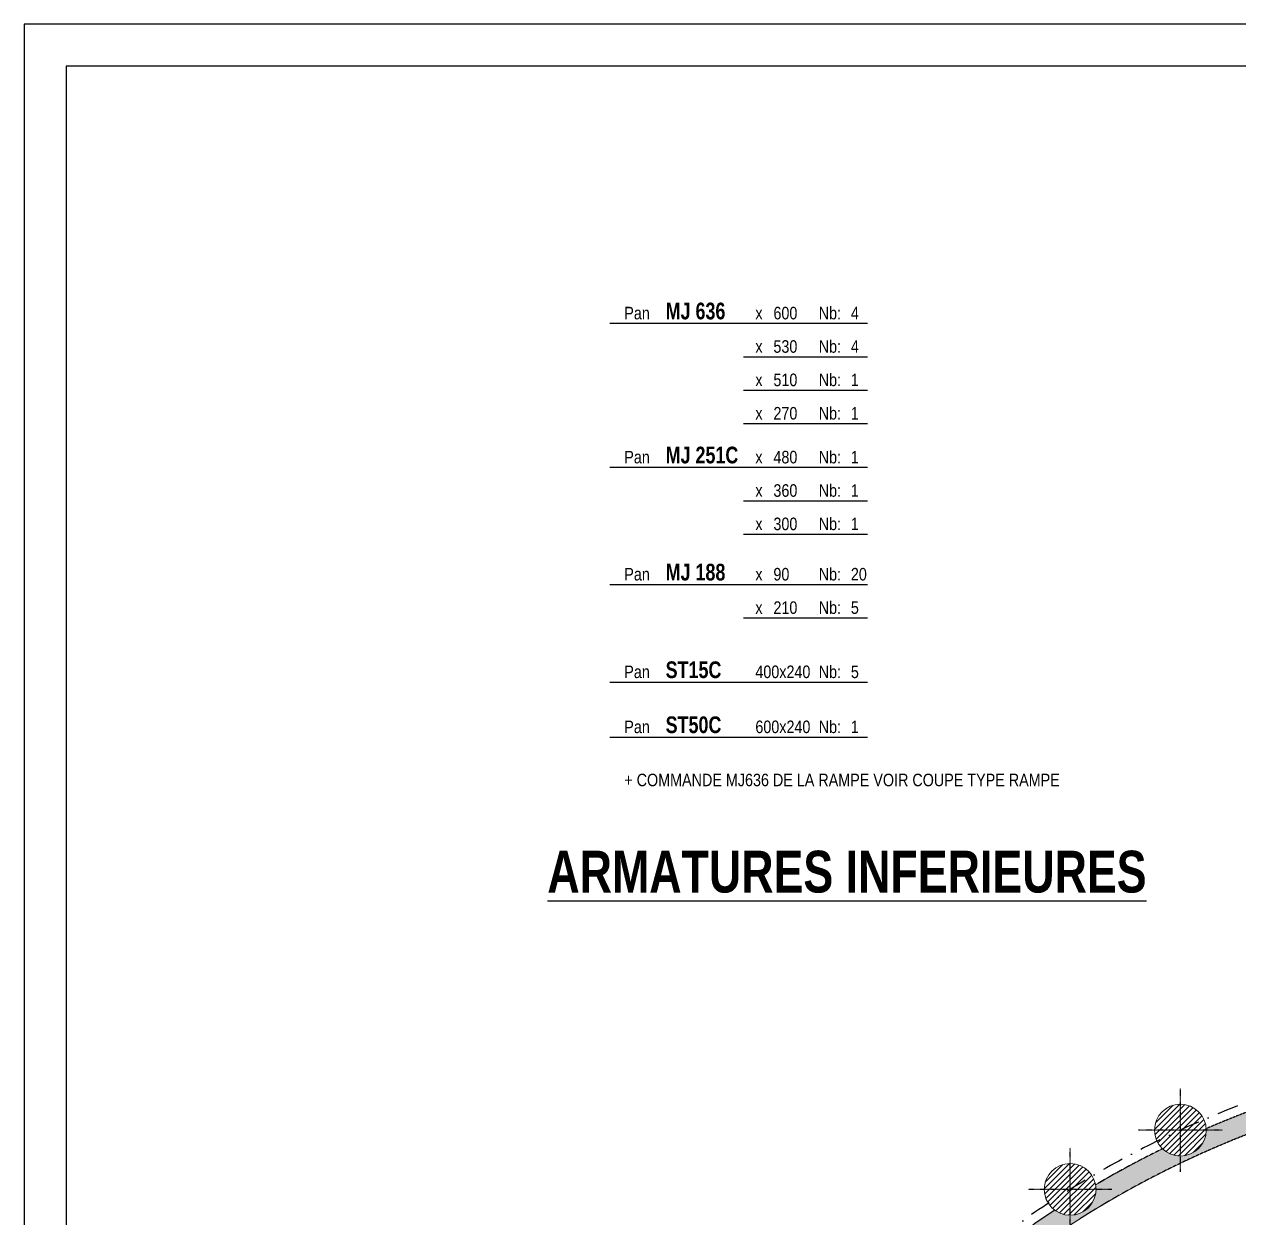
# Model space of a CAD drawing. Header units: metres. Extents: x 33574 to 39801, y -147554 to -143354.
# Drawn here: x 33574 to 35029, y -144783 to -143354 of the extents above; entities that cross this region are included whole.
import ezdxf
from ezdxf.enums import TextEntityAlignment as Align

# ---------------------------------------------------------------- set-up
doc = ezdxf.new("R2010")
doc.units = ezdxf.units.M
doc.linetypes.add('INTERROMPU2', pattern=[9.524999999999999, 6.35, -3.175])
doc.linetypes.add('TIRETPTX2', pattern=[50.8, 25.4, -12.7, 0, -12.7])
for name, color, linetype in [('01-Cad  2', 1, 'Continuous'), ('01_isolant ext', 2, 'TIRETPTX2'), ('01_linteaux', 3, 'Continuous'), ('01_murs_coup', 5, 'Continuous'), ('01_murs_sup', 2, 'INTERROMPU2'), ('01_poch_murs', 251, 'Continuous'), ('01_texte', 230, 'Continuous')]:
    doc.layers.add(name, color=color, linetype=linetype)
doc.layers.add('01_PIEUX', color=5, linetype='Continuous', lineweight=60)
doc.styles.add('ARIAL NA', font='ARIALN.TTF')
doc.styles.add('impact', font='impact.ttf')
pattern_1 = [(135, (-1377.46904745726, -135886.3766936216), (-11.22532015133644, 8.881784197001252e-16), [7.9375, -7.9375])]

msp = doc.modelspace()

# ---------------------------------------------------------------- hatches: boundary and pattern name
at = {"layer": '01_murs_sup', "ltscale": 3}
h = msp.add_hatch(dxfattribs=at)
h.set_pattern_fill('DASH', color=256, scale=2.5, angle=135)
h.set_pattern_definition(pattern_1)
edge = h.paths.add_edge_path()
edge.add_line((36030.72921046714, -145131.6349017622), (36003.72920695076, -145131.6349017622))
edge.add_line((36003.72920695076, -145131.6349017622), (36003.72921874811, -144596.6220185353))
edge.add_arc((35992.70585741517, -144567.6481422858), 31.000000000006, 200.7835595958433, 290.82974950423176, ccw=False)
edge.add_line((35963.72310392278, -144578.6481422858), (35871.68861090755, -144578.6481422858))
edge.add_arc((35842.70585741517, -144567.6481422858), 31.00000000000336, 200.7835595958433, 339.2164404041567, ccw=False)
edge.add_line((35813.72310392278, -144578.6481422858), (35721.68861090755, -144578.6481422858))
edge.add_arc((35692.70585741517, -144567.6481422858), 31.00000000000336, 200.7835595958433, 339.2164404041567, ccw=False)
edge.add_line((35663.72310392278, -144578.6481422858), (35571.68861090755, -144578.6481422858))
edge.add_arc((35542.70585741517, -144567.6481422858), 30.99999999999303, 201.3118853197231, 339.21644040420693, ccw=False)
edge.add_line((35513.82576589636, -144578.9149215001), (35421.88929907952, -144579.7669164767))
edge.add_arc((35392.79066069388, -144569.0772371503), 31.00000000000263, 205.0617590903103, 339.8286810938182, ccw=False)
edge.add_arc((35466.523687287, -145780.6175167353), 1202.726036363769, 94.85607431748207, 99.19121332791286)
edge.add_arc((35243.97213929259, -144587.4697053421), 30.99999999998539, 212.0348839783278, 349.09644301072296, ccw=False)
edge.add_arc((35466.52368728716, -145780.6175167352), 1202.726036363719, 101.9401136610933, 106.2742133279193)
edge.add_arc((35098.54700091707, -144624.0173050652), 30.9999999999968, 219.1178839784031, 356.17944301063665, ccw=False)
edge.add_arc((35466.52368728719, -145780.6175167352), 1202.726036363716, 109.0231136610926, 113.3572133279185)
edge.add_arc((34958.73824102782, -144678.2179376741), 30.9999999997465, 0, 3.2624430106296813, ccw=False)
edge.add_arc((34958.73824102755, -144678.2179376741), 31.00000000001819, 253.0777681002966, 359.9999999999462, ccw=False)
edge.add_line((34949.71496456216, -144707.8756598023), (34949.71496456216, -144722.341862265))
edge.add_arc((35466.52368728724, -145780.6175167352), 1177.726036363718, 92.05394913478762, 116.0285616730136, ccw=False)
edge.add_line((35424.31340018747, -144603.6481422858), (35983.72921859318, -144603.6481422858))
edge.add_line((35983.72921859318, -144603.6481422858), (35983.72920695076, -145131.6349014186))
edge.add_line((35983.72920695076, -145131.6349014186), (35798.7362840578, -145131.6349014186))
edge.add_line((35798.7362840578, -145131.6349014186), (35798.73340964063, -145494.6348953786))
edge.add_line((35798.73340964063, -145494.6348953786), (35423.4792067001, -145494.6348953786))
edge.add_line((35423.4792067001, -145494.6348953786), (35423.4792067001, -145627.4040440309))
edge.add_arc((34933.23140303898, -146364.8041766383), 885.4952651279693, 54.97246064441538, 56.3827363050446, ccw=False)
edge.add_line((35441.4792067001, -145639.6931267724), (35441.4792067001, -145514.6348953786))
edge.add_line((35441.4792067001, -145514.6348953786), (35531.47920662024, -145514.6348953786))
edge.add_line((35531.47920662024, -145514.6348953786), (35531.47920662024, -145690.6348835175))
edge.add_line((35531.47920662024, -145690.6348835175), (35507.33734167481, -145690.6348835175))
edge.add_arc((34933.23140303817, -146364.8041766382), 885.4952651283348, 49.58310368497262, 54.97246064434233)
edge.add_arc((34933.23140303814, -146364.8041766383), 885.495265128421, 54.9724606443442, 88.93337311106043)
edge.add_line((34949.71496456216, -145479.4623461771), (34949.71496456216, -145499.4658924054))
edge.add_arc((34933.23140303812, -146364.8041766383), 865.4952651284605, 31.88506078871228, 88.9087223828218, ccw=False)
edge.add_line((35668.13160548549, -145907.6349012024), (35798.73013929815, -145907.634901203))
edge.add_line((35798.73013929815, -145907.634901203), (35798.72650976552, -146365.9957603085))
edge.add_line((35798.72650976552, -146365.9957603085), (35818.72896800363, -146365.9957603085))
edge.add_line((35818.72896800363, -146365.9957603085), (35818.72896800363, -145758.6903359441))
edge.add_line((35818.72896800363, -145758.6903359441), (36078.4436895912, -145758.6903359441))
edge.add_line((36078.4436895912, -145758.6903359441), (36078.4436895912, -145740.6903359441))
edge.add_line((36078.4436895912, -145740.6903359441), (35818.72896800363, -145740.6903359441))
edge.add_line((35818.72896800363, -145740.6903359441), (35818.72896800363, -145147.6349014186))
edge.add_line((35818.72896800363, -145147.6349014186), (36030.72921046714, -145147.6349014186))
edge.add_line((36030.72921046714, -145147.6349014186), (36030.72921046714, -145131.6349017622))
edge = h.paths.add_edge_path(flags=16)
edge.add_line((35798.73325127054, -145507.6348953786), (35798.7305336645, -145692.597199733))
edge.add_line((35798.7305336645, -145692.597199733), (35798.73110959533, -145692.5985063117))
edge.add_line((35798.73110959533, -145692.5985063117), (35798.7324317029, -145710.6361900963))
edge.add_line((35798.7324317029, -145710.6361900963), (35798.73169924372, -145710.6348835175))
edge.add_line((35798.73169924372, -145710.6348835175), (35798.73029766824, -145887.634901203))
edge.add_line((35798.73029766824, -145887.634901203), (35679.16125707598, -145887.6349012025))
edge.add_arc((34933.23140303805, -146364.8041766384), 885.4952651285312, 32.60693550189016, 37.71342408084015)
edge.add_line((35633.72920448019, -145823.1357404712), (35633.7292148401, -145710.6348835175))
edge.add_line((35633.7292148401, -145710.6348835175), (35613.7292148401, -145710.6348835175))
edge.add_line((35613.7292148401, -145710.6348835175), (35613.72920677518, -145798.2138452048))
edge.add_arc((34933.23140303824, -146364.8041766384), 885.4952651283946, 39.78115613019648, 47.62597131948256)
edge.add_line((35530.02651067788, -145710.6348835175), (35613.7292148401, -145710.6348835175))
edge.add_line((35613.7292148401, -145710.6348835175), (35613.72921668184, -145690.6348835175))
edge.add_line((35613.72921668184, -145690.6348835175), (35549.47920693972, -145690.6348835175))
edge.add_line((35549.47920693972, -145690.6348835175), (35549.47920662024, -145690.6348835175))
edge.add_line((35549.47920662024, -145690.6348835175), (35549.47920662024, -145514.6348953786))
edge.add_line((35549.47920662024, -145514.6348953786), (35613.72923288923, -145514.6348953786))
edge.add_line((35613.72923288923, -145514.6348953786), (35613.72921668255, -145710.5971997362))
edge.add_line((35613.72921668255, -145710.5971997362), (35633.72921668256, -145710.5971997362))
edge.add_line((35633.72921668256, -145710.5971997362), (35633.72923288924, -145507.6348953786))
edge.add_line((35633.72923288923, -145507.6348953786), (35798.73325127054, -145507.6348953786))
h.paths.add_polyline_path([(35798.7362840578, -145131.6349015173), (35326.43875525198, -145131.6349015173), (35149.84942937765, -145286.8598370758), (35163.05365940719, -145301.8814318423), (35328.29120183799, -145156.6349015173), (35798.73608609518, -145156.6349015173)], flags=17)
h = msp.add_hatch(dxfattribs=at)
h.set_pattern_fill('DASH', color=256, scale=2.5, angle=135)
h.set_pattern_definition(pattern_1)
edge = h.paths.add_edge_path()
edge.add_line((34949.71496456216, -144722.341862265), (34949.71496456216, -144707.8756598023))
edge.add_arc((34958.73824102753, -144678.2179376741), 30.99999999998815, 226.2008839784407, 253.07776810030668, ccw=False)
edge.add_arc((35466.52368728704, -145780.6175167351), 1202.72603636355, 116.1061136610875, 120.4402133279125)
edge.add_arc((34826.67974185161, -144749.2443462307), 30.99999999999435, 0, 10.345443010625615, ccw=False)
edge.add_arc((34826.67974185161, -144749.2443462307), 30.99999999999636, -126.71611602166251, 5.377387424232438e-11, ccw=False)
edge.add_arc((35466.52368728729, -145780.6175167352), 1202.726036363755, 123.1891136610932, 127.5232133279169)
edge.add_arc((34704.38709443374, -144836.0124642499), 31.00000000004408, 0, 17.428443010622175, ccw=False)
edge.add_arc((34704.38709443378, -144836.0124642499), 30.99999999999636, -119.63311602164868, 0, ccw=False)
edge.add_arc((35466.52368728724, -145780.6175167352), 1202.726036363712, 130.2721136610881, 134.6062133279121)
edge.add_arc((34593.72683494163, -144937.1979616602), 31.00000000004577, -5.377387424232438e-11, 24.511443010564506, ccw=False)
edge.add_arc((34593.72683494168, -144937.1979616602), 31, -112.55011602162091, 0, ccw=False)
edge.add_arc((35466.52368728707, -145780.6175167352), 1202.726036363611, 137.3551136610777, 141.6892133279013)
edge.add_arc((34496.38795597645, -145051.2564578753), 31.00000000001319, 0, 31.59444301060978, ccw=False)
edge.add_arc((34496.38795597646, -145051.2564578753), 31.00000000000364, -105.46711602161918, 0, ccw=False)
edge.add_arc((35466.52368728694, -145780.6175167352), 1202.726036363478, 144.4381136610719, 148.772213327895)
edge.add_arc((34413.85612770663, -145176.4470934655), 31.00000000002467, -5.377387424232438e-11, 38.677443010546426, ccw=False)
edge.add_arc((34413.85612770668, -145176.4470934655), 30.99999999999272, -98.38411602166099, 0, ccw=False)
edge.add_arc((35466.5236872872, -145780.6175167351), 1202.726036363665, 151.5211136610797, 155.8552133279022)
edge.add_arc((34347.39102228511, -145310.8591006611), 31.00000000002007, 0, 45.76044301059147, ccw=False)
edge.add_arc((34347.39102228513, -145310.8591006611), 31, -91.30111602162748, 5.377387424232438e-11, ccw=False)
edge.add_arc((35466.5236872869, -145780.6175167353), 1202.726036363444, 158.6041136610622, 160.7596099109288)
edge.add_line((34330.97675037252, -145384.2804472971), (34306.50477054841, -145465.8389103738))
edge.add_arc((34287.56648059654, -145490.3815502827), 30.99999999998894, 5.377387424232438e-11, 52.34448233653029, ccw=False)
edge.add_arc((34287.56648059651, -145490.3815502826), 31.00000000001091, -85.74869509532238, 0, ccw=False)
edge.add_line((34289.86454787191, -145521.2962536906), (34274.67844661009, -145571.9074052174))
edge.add_arc((34255.52429800754, -145596.2819532402), 31.00000000002931, 0, 51.838823286970694, ccw=False)
edge.add_arc((34255.52429800757, -145596.2819532402), 30.99999999998909, -85.24303604581559, 0, ccw=False)
edge.add_line((34258.09510734258, -145627.1751715795), (34231.52944584606, -145715.7113071045))
edge.add_arc((34212.08384813659, -145739.853981557), 31.00000000000053, 0, 51.15046554258652, ccw=False)
edge.add_arc((34212.08384813659, -145739.853981557), 30.99999999998909, -84.55467830142197, 0, ccw=False)
edge.add_line((34215.02561750614, -145770.7140851371), (34188.37904986589, -145859.519858868))
edge.add_arc((34168.64339826562, -145883.4260098738), 30.99999999998018, 0, 50.45872493290841, ccw=False)
edge.add_arc((34168.64339826562, -145883.4260098738), 30.99999999999272, -83.86293769173221, 0, ccw=False)
edge.add_line((34171.95752288584, -145914.2483488182), (34145.22723758264, -146003.3331307851))
edge.add_arc((34125.20294839462, -146026.9980381906), 30.99999999998639, -5.377387424232438e-11, 49.763448720829786, ccw=False)
edge.add_arc((34125.20294839463, -146026.9980381907), 31, -83.16766147967297, 5.377387424232438e-11, ccw=False)
edge.add_line((34128.8908445686, -146057.7778923458), (34102.28069709782, -146146.4622875422))
edge.add_arc((34083.41533426916, -146171.061029082), 30.9999999999954, 0, 52.514539147360324, ccw=False)
edge.add_arc((34083.41533426916, -146171.061029082), 30.99999999999272, 274.06371430914675, 359.9999999999462, ccw=False)
edge.add_line((34085.61217239592, -146201.9830908219), (34059.13222046546, -146290.1353148722))
edge.add_arc((34040.25927559823, -146314.7282397092), 30.99999999999541, 0, 52.49687685459321, ccw=False)
edge.add_arc((34040.25927559821, -146314.7282397092), 31.00000000001455, -70.8742860169134, 0, ccw=False)
edge.add_line((34050.41617614433, -146344.0171005832), (34050.94769757198, -146365.9957603085))
edge.add_line((34050.94769757198, -146365.9957603085), (34075.95500703835, -146365.9957603085))
edge.add_line((34075.95500703835, -146365.9957603085), (34074.94862611357, -146324.3814381961))
edge.add_line((34074.94862611357, -146324.3814381961), (34322.79127649647, -145499.3089115099))
edge.add_line((34322.79127649647, -145499.3089115099), (34933.23140303812, -145499.3089115099))
edge.add_arc((34933.23140303764, -146364.8041766383), 865.4952651284111, 88.9087223827907, 89.99999999996851, ccw=False)
edge.add_line((34949.71496456216, -145499.4658924054), (34949.71496456216, -145479.4623461771))
edge.add_arc((34939.51020766549, -145915.1303716551), 435.7875233266934, 88.65819253990759, 90.82554326156212)
edge.add_line((34933.23140303812, -145479.3880830261), (34328.79905502179, -145479.3880830261))
edge.add_line((34328.79905502179, -145479.3880830261), (34356.55909196639, -145386.8952620134))
edge.add_arc((35466.52368728725, -145780.6175167353), 1177.726036363767, 116.0285616730126, 160.4695873568512, ccw=False)
at = {"layer": '01_poch_murs', "ltscale": 3}
h = msp.add_hatch(color=256, dxfattribs=at)
h.dxf.hatch_style = 1
h.paths.add_polyline_path([(35963.72310392281, -144578.6481422858), (35871.68861090756, -144578.6481422858, -0.690065559342354), (35813.72310392281, -144578.6481422858), (35721.68861090756, -144578.6481422858, -0.6900655593423551), (35663.72310392281, -144578.6481422858), (35571.68861090756, -144578.6481422858, -0.6866679614140103), (35513.82576589637, -144578.9149215001), (35421.88929907954, -144579.7669164767, -0.6667085915927928), (35364.70925735467, -144582.2086798166, 0.01891786864332901), (35274.41249541023, -144593.3335538591, -0.2058076460600042), (35260.66415619559, -144613.5920438995), (35260.66415619559, -144621.0225571965, -0.05293556011198203), (35508.73397438702, -144603.6481422858), (35983.72921859326, -144603.6481422858), (35983.72921873281, -144597.3200137799, -0.2326350150878804)])
h.paths.add_polyline_path([(35260.66415619559, -144621.0225571965), (35260.66415619559, -144613.5920438995, -0.4169943815633989), (35217.69265490567, -144603.9132055886, 0.01891333202871347), (35129.47810731833, -144626.0828937938, -0.6812689604309282), (35074.49566599207, -144643.5757632949, 0.01891333202871096), (34989.68800041122, -144676.4537398123, -0.0142360546494353), (34989.73824102759, -144678.2179376742, -0.503616030956479), (34949.71496456226, -144707.8756598023), (34949.71496456226, -144722.341862265, -0.06975970139477862)])
h.paths.add_polyline_path([(34949.71496456226, -144722.341862265), (34949.71496456226, -144707.8756598023, -0.1178131145377853), (34937.28214784244, -144700.5928357796, 0.01891333202871288), (34857.1757722185, -144743.6772884923, -0.04517119621277415), (34857.67974185162, -144749.2443462307, -0.6171070753033968), (34808.14637185998, -144774.0941791628, 0.01891333202871142), (34733.96393898948, -144826.7275158855, -0.07619285917296362), (34735.38709443379, -144836.0124642499, -0.5752177938253992), (34689.05931995975, -144862.9579523633, 0.0134997775354115), (34640.66669659685, -144906.2548062569), (34640.66669659685, -144940.9754217586, -0.08088505237707058)])
h.paths.add_polyline_path([(34640.66669659685, -144940.9754217586), (34640.66669659685, -144906.2548062569, 0.005412172626123334), (34621.93306630073, -144924.3368375834, -0.1073610116204503), (34624.7268349417, -144937.1979616602, -0.5347923163912949), (34581.83860173779, -144965.8278396078, 0.01891333202870704), (34522.79306623754, -145035.0154556863, -0.1387367531134328), (34527.38795597648, -145051.2564578753, -0.4956818265242388), (34488.1207125411, -145081.1337516948, 0.0140874434755383), (34450.28116331858, -145137.3438183572), (34479.99565134299, -145137.3438183572, -0.05401596373595395)])
at = {"layer": '01_poch_murs'}
h = msp.add_hatch(dxfattribs=at)
h.set_pattern_fill('ANSI31', color=256, scale=1.5)
h.set_pattern_definition([(45, (16750.04590878714, -135974.9502625827), (-3.367596045400932, 3.367596045400933), [])])
h.paths.add_polyline_path([(34958.73824102759, -144647.2179376742, 0.4142135623730951), (34927.73824102759, -144678.2179376742), (34958.73824102759, -144678.2179376742)])
h.paths.add_polyline_path([(34958.73824102759, -144678.2179376742), (34927.73824102759, -144678.2179376742, 0.4142135623730951), (34958.73824102759, -144709.2179376742)])
h.paths.add_polyline_path([(34958.73824102759, -144647.2179376742), (34958.73824102759, -144678.2179376742), (34989.73824102759, -144678.2179376742, 0.4142135623730951)])
h.paths.add_polyline_path([(34989.73824102759, -144678.2179376742), (34958.73824102759, -144678.2179376742), (34958.73824102759, -144709.2179376742, 0.4142135623730951)])
h = msp.add_hatch(dxfattribs=at)
h.set_pattern_fill('ANSI31', color=256, scale=1.5)
h.set_pattern_definition([(45, (16617.98740961118, -136045.9766711393), (-3.367596045400932, 3.367596045400933), [])])
h.paths.add_polyline_path([(34826.67974185162, -144718.2443462307, 0.4142135623730951), (34795.67974185162, -144749.2443462307), (34826.67974185162, -144749.2443462307)])
h.paths.add_polyline_path([(34826.67974185162, -144749.2443462307), (34795.67974185162, -144749.2443462307, 0.4142135623730951), (34826.67974185162, -144780.2443462307)])
h.paths.add_polyline_path([(34826.67974185162, -144718.2443462307), (34826.67974185162, -144749.2443462307), (34857.67974185162, -144749.2443462307, 0.4142135623730951)])
h.paths.add_polyline_path([(34857.67974185162, -144749.2443462307), (34826.67974185162, -144749.2443462307), (34826.67974185162, -144780.2443462307, 0.4142135623730951)])

# ---------------------------------------------------------------- linework, layer by layer
at = {"layer": '01-Cad  2'}
for p, q in [((39800.79301511295, -143353.570881256), (33573.63955840767, -143353.570881256)), ((33573.63955840768, -143353.570881256), (33573.63955840768, -147553.5708632378)), ((39750.79301511295, -143403.570881256), (33623.63955840768, -143403.570881256)), ((33623.63955840768, -143403.570881256), (33623.63955840768, -147503.5708632378))]:
    msp.add_line(p, q, dxfattribs=at)
at = {"layer": '01_isolant ext'}
msp.add_arc((35466.52368760014, -145780.6175165098), 1213.726036363743, 91.99092271833612, 160.6105502048439, dxfattribs=at)
at = {"layer": '01_linteaux', "linetype": 'TIRETPTX2', "ltscale": 0.01}
for p, q in [((34958.73824102759, -144728.2179376742), (34958.73824102759, -144628.2179376742)), ((35008.73824102759, -144678.2179376742), (34908.73824102759, -144678.2179376742)), ((34826.67974185162, -144799.2443462307), (34826.67974185162, -144699.2443462307)), ((34876.67974185162, -144749.2443462307), (34776.67974185162, -144749.2443462307))]:
    msp.add_line(p, q, dxfattribs=at)
at = {"layer": '01_murs_coup', "linetype": 'Continuous', "lineweight": 5}
for radius, start, end in [(1177.726036363743, 87.94605086509816, 160.4695873564452), (1202.726036363743, 109.0231136608115, 113.3572133278591), (1202.726036363743, 116.1061136608105, 120.4402133280902), (1202.726036363743, 123.1891136609813, 127.5232133282802)]:
    msp.add_arc((35466.52368728725, -145780.6175167353), radius, start, end, dxfattribs=at)
at = {"layer": '01_murs_sup', "ltscale": 0.05}
for radius, start, end in [(1177.726036363743, 91.99065690944032, 160.4695873564452), (1202.726036363743, 109.0231136608115, 113.3572133278591), (1202.726036363743, 116.1061136608105, 120.4402133280902), (1202.726036363743, 123.1891136609813, 127.5232133282802)]:
    msp.add_arc((35466.52368728723, -145780.6175167352), radius, start, end, dxfattribs=at)
at = {"layer": '01_PIEUX', "linetype": 'Continuous', "lineweight": 5}
for centre in [(34958.73824102759, -144678.2179376742), (34826.67974185162, -144749.2443462307)]:
    msp.add_circle(centre, 31, dxfattribs=at)
at = {"layer": '01_texte'}
for p, q in [((34275.29066927412, -143711.7298221144), (34584.06570151656, -143711.7298221144)), ((34435.34815658184, -143751.7298221144), (34584.06570151656, -143751.7298221144)), ((34435.34815658184, -143791.7298221144), (34584.06570151656, -143791.7298221144)), ((34435.34815658184, -143831.7298221144), (34584.06570151656, -143831.7298221144)), ((34275.29066927412, -143884.2471956741), (34584.06570151656, -143884.2471956741)), ((34435.34815658184, -143924.2471956742), (34584.06570151656, -143924.2471956741)), ((34435.34815658184, -143964.2471956742), (34584.06570151656, -143964.2471956741)), ((34275.29066927412, -144024.5287178951), (34584.06570151656, -144024.5287178951)), ((34435.34815658184, -144064.5287178951), (34584.06570151656, -144064.5287178951)), ((34275.29066927412, -144141.4299905729), (34584.06570151656, -144141.4299905729)), ((34275.29066927412, -144207.3519114053), (34584.06570151656, -144207.3519114053))]:
    msp.add_line(p, q, dxfattribs=at)

# ---------------------------------------------------------------- texts
for s, height, style, p in [('Pan', 15, 'ARIAL NA', (34292.52702903506, -143707.0131529912)), ('MJ 636', 20, 'impact', (34342.04370340744, -143707.0131529912)), ('x', 15, 'ARIAL NA', (34449.54050103376, -143707.0131529912)), ('600', 15, 'ARIAL NA', (34471.19685830658, -143707.0131529912)), ('Nb:', 15, 'ARIAL NA', (34525.48579761022, -143707.0131529912)), ('4', 15, 'ARIAL NA', (34563.98159186893, -143707.0131529912)), ('x', 15, 'ARIAL NA', (34449.54050103376, -143747.0131529912)), ('530', 15, 'ARIAL NA', (34471.19685830658, -143747.0131529912)), ('Nb:', 15, 'ARIAL NA', (34525.48579761022, -143747.0131529912)), ('4', 15, 'ARIAL NA', (34563.98159186893, -143747.0131529912)), ('x', 15, 'ARIAL NA', (34449.54050103376, -143787.0131529912)), ('510', 15, 'ARIAL NA', (34471.19685830658, -143787.0131529912)), ('Nb:', 15, 'ARIAL NA', (34525.48579761022, -143787.0131529912)), ('1', 15, 'ARIAL NA', (34563.98159186893, -143787.0131529912)), ('270', 15, 'ARIAL NA', (34471.19685830658, -143827.0131529912)), ('Nb:', 15, 'ARIAL NA', (34525.48579761022, -143827.0131529912)), ('1', 15, 'ARIAL NA', (34563.98159186893, -143827.0131529912)), ('x', 15, 'ARIAL NA', (34449.54050103376, -143827.0131529912)), ('Pan', 15, 'ARIAL NA', (34292.52702903506, -143879.530526551)), ('MJ 251C', 20, 'impact', (34342.04370340744, -143879.530526551)), ('x', 15, 'ARIAL NA', (34449.54050103376, -143879.530526551)), ('480', 15, 'ARIAL NA', (34471.19685830658, -143879.530526551)), ('Nb:', 15, 'ARIAL NA', (34525.48579761022, -143879.530526551)), ('1', 15, 'ARIAL NA', (34563.98159186893, -143879.530526551)), ('x', 15, 'ARIAL NA', (34449.54050103376, -143919.530526551)), ('360', 15, 'ARIAL NA', (34471.19685830658, -143919.530526551)), ('Nb:', 15, 'ARIAL NA', (34525.48579761022, -143919.530526551)), ('1', 15, 'ARIAL NA', (34563.98159186893, -143919.530526551)), ('x', 15, 'ARIAL NA', (34449.54050103376, -143959.530526551)), ('300', 15, 'ARIAL NA', (34471.19685830658, -143959.530526551)), ('Nb:', 15, 'ARIAL NA', (34525.48579761022, -143959.530526551)), ('1', 15, 'ARIAL NA', (34563.98159186893, -143959.530526551)), ('MJ 188', 20, 'impact', (34342.04370340744, -144019.8120487719)), ('Pan', 15, 'ARIAL NA', (34292.52702903506, -144019.8120487719)), ('x', 15, 'ARIAL NA', (34449.54050103376, -144019.8120487719)), ('90', 15, 'ARIAL NA', (34471.19685830658, -144019.8120487719)), ('Nb:', 15, 'ARIAL NA', (34525.48579761022, -144019.8120487719)), ('20', 15, 'ARIAL NA', (34563.98159186893, -144019.8120487719)), ('210', 15, 'ARIAL NA', (34471.19685830658, -144059.8120487719)), ('Nb:', 15, 'ARIAL NA', (34525.48579761022, -144059.8120487719)), ('5', 15, 'ARIAL NA', (34563.98159186893, -144059.8120487719)), ('x', 15, 'ARIAL NA', (34449.54050103376, -144059.8120487719)), ('ST15C', 20, 'impact', (34342.04370340744, -144136.7133214497)), ('Pan', 15, 'ARIAL NA', (34292.52702903506, -144136.7133214497)), ('400x240', 15, 'ARIAL NA', (34449.54050103376, -144136.7133214497)), ('Nb:', 15, 'ARIAL NA', (34525.48579761022, -144136.7133214497)), ('5', 15, 'ARIAL NA', (34563.98159186893, -144136.7133214497)), ('Pan', 15, 'ARIAL NA', (34292.52702903506, -144202.6352422822)), ('ST50C', 20, 'impact', (34342.04370340744, -144202.6352422822)), ('600x240', 15, 'ARIAL NA', (34449.54050103376, -144202.6352422822)), ('Nb:', 15, 'ARIAL NA', (34525.48579761022, -144202.6352422822)), ('1', 15, 'ARIAL NA', (34563.98159186893, -144202.6352422822)), ('+ COMMANDE MJ636 DE LA RAMPE VOIR COUPE TYPE RAMPE', 15, 'ARIAL NA', (34292.52702903506, -144266.2793400869))]:
    msp.add_text(s, height=height, dxfattribs=dict(at, style=style)).set_placement(p)
at = {"layer": '01_texte', "style": 'impact'}
msp.add_text('%%UARMATURES INFERIEURES', height=50, dxfattribs=at).set_placement((34559.28823017126, -144408.5736061571), align=Align.BOTTOM_CENTER)

doc.saveas('drawing.dxf')
